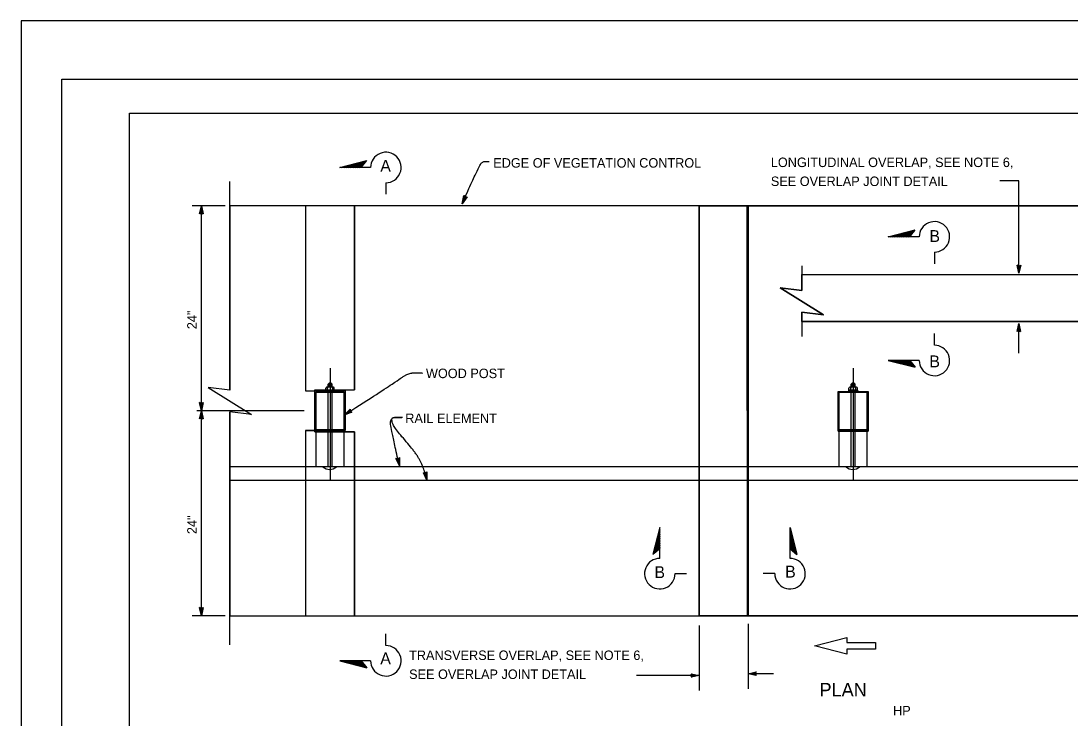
# Model space of a CAD drawing. Extents: x -893 to 867, y -474 to 712.
# Drawn here: x -893 to -119, y 198 to 712 of the extents above; entities that cross this region are included whole.
import ezdxf

# ---------------------------------------------------------------- set-up
doc = ezdxf.new("R2010")
doc.units = 0
for name, color, linetype in [('11 Undefined', 7, 'Continuous'), ('60 Nongeo Data', 7, 'Continuous'), ('border_PLOTTING-ELEMENTS', 7, 'Continuous'), ('border_rw_22x34_Cut_Lines', 7, 'Continuous'), ('border_SHEET', 7, 'Continuous'), ('pp_PRESENTATION', 7, 'Continuous'), ('tcd_MISC', 7, 'Continuous'), ('tcd_RAILING', 7, 'Continuous'), ('tcd_RAILING-anno', 7, 'Continuous')]:
    doc.layers.add(name, color=color, linetype=linetype)

# ---------------------------------------------------------------- blocks, each defined once
blk = doc.blocks.new('AHT')
at = {"layer": '60 Nongeo Data'}
blk.add_lwpolyline([(-5.9055, 1.3189), (0, 0), (-5.9059, -1.3094), (-5.6957, -0.9602), (-1.3693, -0.0035), (-5.6968, 0.9693), (-5.4886, 0.6205), (-2.7193, 0.002), (-5.4858, -0.6114), (-5.2756, -0.2622), (-4.0791, 0.0031), (-5.2799, 0.2713), (-5.1181, 0), (-5.9059, -1.3094), (-5.1181, 0)], close=True, dxfattribs=at)

msp = doc.modelspace()

# ---------------------------------------------------------------- linework, layer by layer
at = {"layer": '11 Undefined'}
for p, q in [((-648.24, 439.79), (-647.42, 440.26)), ((-647.63, 273.06), (-647.42, 273.18))]:
    msp.add_line(p, q, dxfattribs=at)
for points in [[(-739.38, 575.55), (-739.38, 439.54), (-755.38, 441.54), (-723.38, 421.54), (-739.38, 423.54), (-739.38, 273.06), (-647.42, 273.06), (-647.42, 408.82), (-676.65, 408.82), (-676.65, 439.79), (-647.42, 439.79), (-647.42, 575.55)], [(-683.54, 575.55), (-683.54, 438.91), (-654.29, 438.92), (-654.29, 409.69), (-683.54, 409.69), (-683.54, 273.06), (-357.42, 273.11), (-357.74, 575.55)], [(-393.21, 575.55), (-42.44, 575.55), (-42.44, 273.06), (-393.21, 273.06)], [(-317.47, 497.09), (-301.47, 495.09), (-333.47, 515.09), (-317.47, 513.09), (-317.41, 524.85), (28.41, 524.85), (28.48, 515.34), (12.48, 517.34), (44.48, 497.34), (28.48, 499.34), (28.41, 490.25), (-317.41, 490.25)], [(-290.75, 438.58), (-268.4, 438.58), (-268.4, 409.35), (-290.75, 409.35)]]:
    msp.add_lwpolyline(points, close=True, dxfattribs=at)
at = {"layer": 'border_PLOTTING-ELEMENTS'}
for points in [[(-893.45, -474.04), (866.55, -474.04), (866.55, 711.96), (-893.45, 711.96)], [(-863.45, 668.96), (836.55, 668.96), (836.55, -431.04), (-863.45, -431.04)]]:
    msp.add_lwpolyline(points, close=True, dxfattribs=at)
at = {"layer": 'border_rw_22x34_Cut_Lines'}
msp.add_lwpolyline([(-863.45, 668.96), (836.55, 668.96), (836.55, -431.04), (-863.45, -431.04)], close=True, dxfattribs=at)
at = {"layer": 'border_SHEET'}
for p, q in [((-813.45, 643.96), (811.55, 643.96)), ((-813.45, -406.04), (-813.45, 643.96))]:
    msp.add_line(p, q, dxfattribs=at)
at = {"layer": 'pp_PRESENTATION'}
for p, q in [((-658.32, 603.84), (-638.42, 608.91)), ((-656.68, 603.84), (-638.85, 608.38)), ((-655.05, 603.84), (-639.28, 607.86)), ((-653.41, 603.84), (-639.7, 607.33)), ((-651.78, 603.84), (-640.13, 606.81)), ((-650.14, 603.84), (-640.55, 606.28)), ((-648.5, 603.84), (-640.98, 605.75)), ((-646.87, 603.84), (-641.4, 605.23)), ((-645.23, 603.84), (-641.83, 604.7)), ((-643.59, 603.84), (-642.26, 604.18)), ((-642.53, 603.84), (-638.42, 608.91)), ((-635.53, 603.84), (-658.32, 603.84)), ((-635.53, 603.93), (-635.53, 603.93)), ((-624.28, 592.59), (-624.28, 584.03)), ((-253.68, 552.64), (-233.79, 557.71)), ((-237.89, 552.64), (-233.79, 557.71)), ((-230.89, 552.64), (-253.68, 552.64)), ((-252.04, 552.64), (-234.21, 557.19)), ((-250.41, 552.64), (-234.64, 556.66)), ((-248.77, 552.64), (-235.06, 556.14)), ((-247.14, 552.64), (-235.49, 555.61)), ((-245.5, 552.64), (-235.91, 555.08)), ((-243.86, 552.64), (-236.34, 554.56)), ((-242.23, 552.64), (-236.77, 554.03)), ((-240.59, 552.64), (-237.19, 553.51)), ((-238.96, 552.64), (-237.62, 552.98)), ((-219.64, 541.39), (-219.64, 532.83)), ((-219.64, 472.67), (-219.64, 481.23)), ((-219.59, 481.21), (-219.59, 481.21)), ((-253.68, 461.42), (-233.79, 456.35)), ((-230.89, 461.42), (-253.68, 461.42)), ((-252.04, 461.42), (-234.21, 456.88)), ((-250.41, 461.42), (-234.64, 457.4)), ((-248.77, 461.42), (-235.06, 457.93)), ((-247.14, 461.42), (-235.49, 458.45)), ((-245.5, 461.42), (-235.91, 458.98)), ((-243.86, 461.42), (-236.34, 459.5)), ((-242.23, 461.42), (-236.77, 460.03)), ((-240.59, 461.42), (-237.19, 460.56)), ((-238.96, 461.42), (-237.62, 461.08)), ((-237.89, 461.42), (-233.79, 456.35)), ((-422.22, 338.12), (-427.29, 318.23)), ((-422.22, 336.49), (-426.76, 318.65)), ((-422.22, 334.85), (-426.24, 319.08)), ((-422.22, 333.22), (-425.71, 319.51)), ((-422.22, 315.33), (-422.22, 338.12)), ((-326.15, 338.12), (-321.08, 318.23)), ((-326.15, 315.33), (-326.15, 338.12)), ((-326.15, 336.49), (-321.6, 318.65)), ((-326.15, 334.85), (-322.13, 319.08)), ((-326.15, 333.22), (-322.65, 319.51)), ((-422.22, 331.58), (-425.19, 319.93)), ((-422.22, 329.94), (-424.66, 320.36)), ((-422.22, 328.31), (-424.13, 320.78)), ((-422.22, 326.67), (-423.61, 321.21)), ((-326.15, 331.58), (-323.18, 319.93)), ((-326.15, 329.94), (-323.7, 320.36)), ((-326.15, 328.31), (-324.23, 320.78)), ((-326.15, 326.67), (-324.76, 321.21)), ((-422.22, 322.34), (-427.29, 318.23)), ((-422.22, 325.03), (-423.08, 321.64)), ((-422.22, 323.4), (-422.56, 322.06)), ((-326.15, 325.04), (-325.28, 321.64)), ((-326.15, 323.4), (-325.81, 322.06)), ((-326.15, 322.34), (-321.08, 318.23)), ((-410.97, 304.08), (-402.41, 304.08)), ((-337.4, 304.08), (-345.96, 304.08)), ((-345.93, 304.04), (-345.93, 304.04)), ((-624.28, 251), (-624.28, 259.56)), ((-308.08, 250.76), (-284.17, 256.9)), ((-284.17, 256.9), (-284.17, 253.26)), ((-284.17, 244.62), (-308.08, 250.76)), ((-284.17, 253.26), (-263.07, 253.26)), ((-263.07, 248.26), (-284.17, 248.26)), ((-284.17, 248.26), (-284.17, 244.62)), ((-263.07, 253.26), (-263.07, 250.76)), ((-263.07, 250.76), (-263.07, 248.26)), ((-635.53, 239.75), (-658.32, 239.75)), ((-658.32, 239.75), (-638.42, 234.68)), ((-656.68, 239.75), (-638.85, 235.2)), ((-655.05, 239.75), (-639.28, 235.73)), ((-653.41, 239.75), (-639.7, 236.25)), ((-651.78, 239.75), (-640.13, 236.78)), ((-650.14, 239.75), (-640.55, 237.31)), ((-648.5, 239.75), (-640.98, 237.83)), ((-646.87, 239.75), (-641.4, 238.36)), ((-645.23, 239.75), (-641.83, 238.88)), ((-643.59, 239.75), (-642.26, 239.41)), ((-642.53, 239.75), (-638.42, 234.68)), ((-635.53, 239.65), (-635.53, 239.65))]:
    msp.add_line(p, q, dxfattribs=at)
for centre, start, end in [((-624.28, 603.84), 269.99947, 179.99996), ((-219.64, 552.64), 269.99947, 179.99996), ((-219.64, 461.42), 180.00004, 90.00053), ((-422.22, 304.08), 90.00004, 0.00053), ((-326.15, 304.08), 179.99947, 89.99996), ((-624.28, 239.75), 180.00004, 90.00053)]:
    msp.add_arc(centre, 11.25, start, end, dxfattribs=at)
at = {"layer": 'tcd_MISC'}
for p, q in [((148.13, 575.55), (-739.38, 575.55)), ((-683.54, 575.55), (-683.54, 438.91)), ((-647.42, 575.55), (-647.42, 439.79)), ((-393.21, 575.55), (-393.21, 273.06)), ((-357.08, 575.55), (-357.08, 273.06)), ((-317.41, 524.85), (28.48, 524.85)), ((-317.47, 490.25), (-78.57, 490.25)), ((-683.54, 438.92), (-654.29, 438.92)), ((-683.54, 438.92), (-654.29, 438.92)), ((-676.65, 439.79), (-647.42, 439.79)), ((-676.65, 439.79), (-676.65, 408.82)), ((-654.29, 438.92), (-654.29, 409.69)), ((-654.29, 438.92), (-654.29, 409.69)), ((-290.75, 438.58), (-268.4, 438.58)), ((-290.75, 438.58), (-290.75, 409.35)), ((-268.4, 438.58), (-268.4, 409.35)), ((-683.54, 409.69), (-654.29, 409.69)), ((-683.54, 409.69), (-654.29, 409.69)), ((-683.54, 409.69), (-683.54, 273.06)), ((-676.65, 408.82), (-647.42, 408.82)), ((-647.42, 408.82), (-647.42, 273.06)), ((-290.75, 409.35), (-268.4, 409.35)), ((-739.38, 273.06), (148.13, 273.06))]:
    msp.add_line(p, q, dxfattribs=at)
msp.add_lwpolyline([(-317.47, 531.36), (-317.47, 513.09), (-333.47, 515.09), (-301.47, 495.09), (-317.47, 497.09), (-317.47, 479)], dxfattribs=at)
at = {"layer": 'tcd_RAILING'}
for p, q in [((-739.38, 439.54), (-739.38, 593.6)), ((-663, 441.62), (-667.93, 441.62)), ((-666.95, 443.88), (-666.21, 444.62)), ((-664, 443.88), (-666.95, 443.88)), ((-666.95, 441.67), (-666.95, 443.88)), ((-666.95, 442.78), (-664.13, 442.78)), ((-664, 441.67), (-666.95, 441.67)), ((-664.46, 443.23), (-666.59, 443.23)), ((-664.46, 442.29), (-666.59, 442.29)), ((-664.74, 444.62), (-666.21, 444.62)), ((-664, 443.88), (-664.74, 444.62)), ((-664, 441.67), (-664, 443.88)), ((-277.1, 441.62), (-282.03, 441.62)), ((-281.05, 443.88), (-280.31, 444.62)), ((-278.1, 443.88), (-281.05, 443.88)), ((-281.05, 441.67), (-281.05, 443.88)), ((-281.05, 442.78), (-278.23, 442.78)), ((-278.1, 441.67), (-281.05, 441.67)), ((-278.56, 443.23), (-280.69, 443.23)), ((-278.56, 442.29), (-280.69, 442.29)), ((-278.84, 444.62), (-280.31, 444.62)), ((-278.1, 443.88), (-278.84, 444.62)), ((-278.1, 441.67), (-278.1, 443.88)), ((-675.79, 438.05), (-655.17, 438.05)), ((-675.79, 383.05), (-675.79, 438.05)), ((-668.77, 438.86), (-668.77, 439.23)), ((-668.77, 439.23), (-662.14, 439.23)), ((-662.14, 438.86), (-668.77, 438.86)), ((-668.59, 439.39), (-668.59, 440.96)), ((-662.36, 439.39), (-668.59, 439.39)), ((-667.26, 439.39), (-667.26, 441.05)), ((-666.98, 383.03), (-666.98, 438.07)), ((-663.98, 383.05), (-663.98, 438.05)), ((-663.69, 440.95), (-663.69, 439.39)), ((-662.36, 439.39), (-662.36, 441)), ((-662.14, 439.23), (-662.14, 438.86)), ((-655.17, 383.05), (-655.17, 438.05)), ((-289.89, 438.05), (-269.27, 438.05)), ((-289.89, 383.05), (-289.89, 438.05)), ((-282.87, 438.86), (-282.87, 439.23)), ((-282.87, 439.23), (-276.24, 439.23)), ((-276.24, 438.86), (-282.87, 438.86)), ((-282.7, 439.39), (-282.7, 440.96)), ((-276.46, 439.39), (-282.7, 439.39)), ((-281.36, 439.39), (-281.36, 441.05)), ((-281.08, 383.03), (-281.08, 438.07)), ((-278.08, 383.05), (-278.08, 438.05)), ((-277.79, 440.95), (-277.79, 439.39)), ((-276.46, 439.39), (-276.46, 441)), ((-276.24, 439.23), (-276.24, 438.86)), ((-269.27, 383.05), (-269.27, 438.05)), ((-739.38, 251.66), (-739.38, 423.54)), ((-675.79, 410.56), (-655.16, 410.56)), ((-675.79, 410.55), (-655.17, 410.55)), ((-289.89, 410.55), (-269.27, 410.55)), ((-739.38, 383.05), (148.13, 383.05)), ((-739.38, 373.05), (148.13, 373.05))]:
    msp.add_line(p, q, dxfattribs=at)
msp.add_lwpolyline([(-739.38, 439.54), (-755.38, 441.54), (-723.38, 421.54), (-739.38, 423.54)], dxfattribs=at)
for points in [[(-669.15, 438.05), (-661.8, 438.05), (-661.8, 438.58), (-669.15, 438.58)], [(-283.25, 438.05), (-275.9, 438.05), (-275.9, 438.58), (-283.25, 438.58)]]:
    msp.add_lwpolyline(points, close=True, dxfattribs=at)
for centre, radius, start, end in [((-667.93, 440.95), 0.669, 8.21254, 179.27763), ((-666.58, 440.95), 0.669, 91.89764, 179.50043), ((-664.36, 440.95), 0.669, 359.60154, 87.07322), ((-663.02, 440.95), 0.669, 3.6172, 175.19515), ((-282.03, 440.95), 0.669, 8.21254, 179.27763), ((-280.68, 440.95), 0.669, 91.89764, 179.50043), ((-278.46, 440.95), 0.669, 359.60154, 87.07322), ((-277.12, 440.95), 0.669, 3.6172, 175.19515), ((-665.79, 388.24), 7.22, 226.54427, 313.77544), ((-279.89, 388.24), 7.22, 226.54427, 313.77544)]:
    msp.add_arc(centre, radius, start, end, dxfattribs=at)
at = {"layer": 'tcd_RAILING-anno'}
for p, q in [((-157.34, 593.93), (-171.32, 593.93)), ((-157.34, 525.75), (-157.34, 593.93)), ((-566.76, 583.16), (-566.76, 583.16)), ((-564.32, 582.08), (-564.32, 582.08)), ((-742.88, 575.55), (-767.18, 575.55)), ((-760.34, 424.3), (-760.34, 575.55)), ((-567.98, 577.13), (-567.98, 577.13)), ((-157.34, 466.71), (-157.34, 488.67)), ((-665.48, 455.74), (-665.48, 431.84)), ((-279.58, 455.74), (-279.58, 431.81)), ((-279.58, 444.62), (-279.58, 373.13)), ((-665.48, 437.69), (-665.48, 373.47)), ((-665.48, 429.73), (-665.48, 426.49)), ((-279.58, 429.73), (-279.58, 426.49)), ((-684.63, 424.3), (-763.84, 424.3)), ((-760.34, 273.06), (-760.34, 424.3)), ((-665.48, 423.66), (-665.48, 398.15)), ((-655.06, 421.03), (-655.06, 421.03)), ((-650.74, 425.4), (-650.74, 425.4)), ((-649.3, 423.16), (-649.3, 423.16)), ((-279.58, 423.66), (-279.58, 398.15)), ((-665.48, 399.89), (-665.48, 396.45)), ((-279.58, 395.31), (-279.58, 391.87)), ((-616.88, 389.12), (-616.88, 389.12)), ((-614.28, 389.72), (-614.28, 389.72)), ((-614.23, 383.57), (-614.23, 383.57)), ((-596.65, 378.58), (-596.65, 378.58)), ((-594.05, 379.18), (-594.05, 379.18)), ((-594, 373.04), (-594, 373.04)), ((-742.88, 273.06), (-767.18, 273.06)), ((-393.19, 265.84), (-393.19, 217.87)), ((-357.08, 267.13), (-357.08, 219.16)), ((-393.19, 228.89), (-439.43, 228.89)), ((-338.29, 230.18), (-357.08, 230.18))]:
    msp.add_line(p, q, dxfattribs=at)
for points in [[(-564.32, 582.08), (-567.98, 577.13), (-566.76, 583.16), (-566.53, 582.82), (-567.42, 578.41), (-564.73, 582.03), (-565.14, 581.98), (-566.86, 579.66), (-566.29, 582.48), (-566.05, 582.14), (-566.3, 580.92), (-565.55, 581.93), (-565.87, 581.89), (-566.76, 583.16), (-565.87, 581.89)], [(-156.02, 531.65), (-157.34, 525.75), (-158.64, 531.66), (-158.3, 531.45), (-157.34, 527.12), (-156.37, 531.45), (-156.71, 531.24), (-157.33, 528.47), (-157.95, 531.24), (-157.6, 531.02), (-157.33, 529.83), (-157.06, 531.03), (-157.34, 530.87), (-158.64, 531.66), (-157.34, 530.87)], [(-158.65, 482.77), (-157.34, 488.67), (-156.03, 482.77), (-156.37, 482.98), (-157.33, 487.3), (-158.3, 482.98), (-157.96, 483.18), (-157.34, 485.95), (-156.72, 483.19), (-157.07, 483.4), (-157.34, 484.59), (-157.61, 483.39), (-157.34, 483.55), (-156.03, 482.77), (-157.34, 483.55)], [(-158.65, 482.77), (-157.34, 488.67), (-156.03, 482.77), (-156.37, 482.98), (-157.33, 487.3), (-158.3, 482.98), (-157.96, 483.18), (-157.34, 485.95), (-156.72, 483.19), (-157.07, 483.4), (-157.34, 484.59), (-157.61, 483.39), (-157.34, 483.55), (-156.03, 482.77), (-157.34, 483.55)], [(-158.65, 482.77), (-157.34, 488.67), (-156.03, 482.77), (-156.37, 482.98), (-157.33, 487.3), (-158.3, 482.98), (-157.96, 483.18), (-157.34, 485.95), (-156.72, 483.19), (-157.07, 483.4), (-157.34, 484.59), (-157.61, 483.39), (-157.34, 483.55), (-156.03, 482.77), (-157.34, 483.55)], [(-649.3, 423.16), (-655.06, 421.03), (-650.74, 425.4), (-650.73, 424.99), (-653.9, 421.78), (-649.67, 423.34), (-650.04, 423.52), (-652.74, 422.52), (-650.72, 424.57), (-650.7, 424.16), (-651.58, 423.27), (-650.41, 423.71), (-650.69, 423.85), (-650.74, 425.4), (-650.69, 423.85)], [(-614.28, 389.72), (-614.23, 383.57), (-616.88, 389.12), (-616.49, 388.99), (-614.55, 384.93), (-614.58, 389.43), (-614.88, 389.15), (-614.85, 386.26), (-616.09, 388.86), (-615.7, 388.73), (-615.16, 387.61), (-615.17, 388.86), (-615.4, 388.64), (-616.88, 389.12), (-615.4, 388.64)], [(-594.05, 379.18), (-594, 373.04), (-596.65, 378.58), (-596.26, 378.45), (-594.32, 374.39), (-594.35, 378.9), (-594.65, 378.61), (-594.62, 375.73), (-595.87, 378.33), (-595.47, 378.2), (-594.93, 377.07), (-594.94, 378.32), (-595.18, 378.1), (-596.65, 378.58), (-595.18, 378.1)], [(-399.09, 230.21), (-393.19, 228.89), (-399.09, 227.58), (-398.88, 227.93), (-394.56, 228.89), (-398.88, 229.86), (-398.68, 229.51), (-395.91, 228.89), (-398.67, 228.28), (-398.46, 228.63), (-397.27, 228.9), (-398.47, 229.16), (-398.31, 228.89), (-399.09, 227.58), (-398.31, 228.89)], [(-351.18, 228.86), (-357.08, 230.18), (-351.18, 231.49), (-351.39, 231.14), (-355.71, 230.18), (-351.39, 229.21), (-351.59, 229.56), (-354.36, 230.18), (-351.6, 230.79), (-351.81, 230.44), (-353, 230.18), (-351.8, 229.91), (-351.97, 230.18), (-351.18, 231.49), (-351.97, 230.18)]]:
    msp.add_lwpolyline(points, close=True, dxfattribs=at)
for points in [[(-567.98, 577.13), (-555.41, 605.49), (-552.69, 608.21), (-550.23, 608.45), (-548.01, 608.21)], [(-655.06, 421.03), (-617.28, 445.44), (-610.37, 450.46), (-606.03, 452.13), (-601.68, 452.47), (-597.33, 452.13)], [(-614.23, 383.57), (-621.14, 413.4), (-620.71, 417.72), (-618.55, 419.88), (-612.07, 419.45)], [(-594.22, 373.31), (-595.48, 379.85), (-601.59, 392.91), (-618.87, 412.3), (-620.35, 419.46), (-616.34, 419.25), (-612.07, 419.45)]]:
    msp.add_open_spline(points, degree=2, dxfattribs=at)

# ---------------------------------------------------------------- block references
at = {"layer": 'tcd_RAILING-anno', "xscale": 1.0169490944309927, "yscale": 1.0120609702088803}
for p, rotation in [((-760.34, 575.55), 90), ((-760.34, 424.3), -90), ((-760.34, 424.3), 90), ((-760.34, 273.06), -90)]:
    msp.add_blockref('AHT', p, dxfattribs=dict(at, rotation=rotation))

# ---------------------------------------------------------------- texts
at = {"layer": 'pp_PRESENTATION'}
for s, p in [('A', (-628.41, 600.69)), ('B', (-223.34, 548.86)), ('B', (-223.37, 456.36)), ('B', (-329.75, 301.19)), ('B', (-426.21, 300.81)), ('A', (-628.41, 237.19))]:
    msp.add_text(s, height=8.75, dxfattribs=at).set_placement(p)
at = {"layer": 'tcd_RAILING-anno'}
for s, height, p in [('EDGE OF VEGETATION CONTROL', 7, (-545.08, 603.74)), ('LONGITUDINAL OVERLAP, SEE NOTE 6,', 7, (-340.32, 604.15)), ('SEE OVERLAP JOINT DETAIL', 7, (-340.32, 590.15)), ('WOOD POST', 7, (-594.74, 448.38)), ('RAIL ELEMENT', 7, (-609.99, 415.23)), ('TRANSVERSE OVERLAP, SEE NOTE 6,', 7, (-607.17, 240.35)), ('SEE OVERLAP JOINT DETAIL', 7, (-607.17, 226.35)), ('PLAN', 10, (-304.46, 213.42)), ('HP', 7, (-250.15, 199.46))]:
    msp.add_text(s, height=height, dxfattribs=at).set_placement(p)
for p in [(-763.84, 484.5), (-763.84, 333.26)]:
    msp.add_text('24"', height=7, rotation=90, dxfattribs=at).set_placement(p)

doc.saveas('drawing.dxf')
